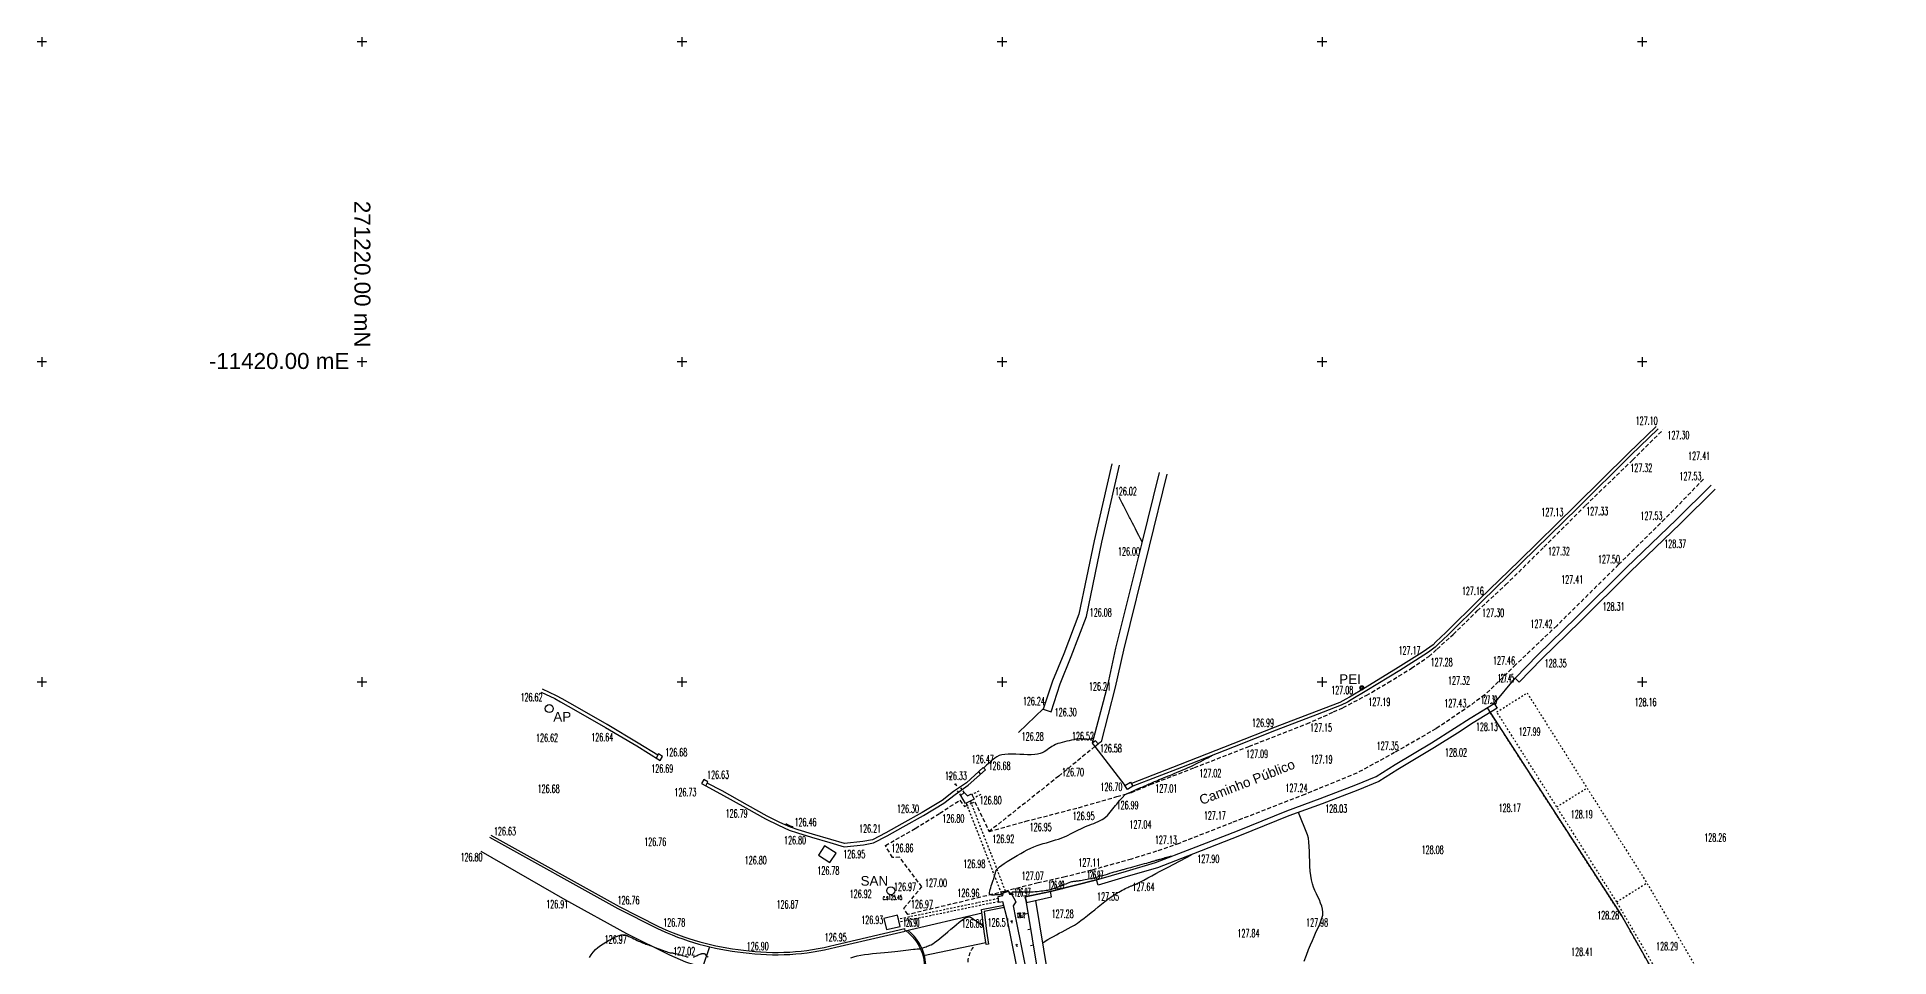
# Model space of a CAD drawing. Header units: metres. Extents: x -11440 to -11260, y 271097 to 271240.
# Drawn here: x -11440.3 to -11324.6, y 271182.8 to 271240.3 of the extents above; entities that cross this region are included whole.
import ezdxf
from ezdxf.enums import TextEntityAlignment as Align

# ---------------------------------------------------------------- set-up
doc = ezdxf.new("R2010")
doc.units = ezdxf.units.M
doc.header["$LTSCALE"] = 0.04
for name, pattern in [('DOT2', [3.175, 0, -3.175]), ('HIDDEN', [9.525, 6.35, -3.175]), ('HIDDEN2', [4.7625, 3.175, -1.5875])]:
    doc.linetypes.add(name, pattern=pattern)
for name, color, linetype in [('A-cotas', 223, 'Continuous'), ('A-Invisivel', 1, 'HIDDEN2'), ('A-Soleira', 27, 'Continuous'), ('CV', 40, 'Continuous'), ('CVD', 9, 'Continuous'), ('I-Cx n Ident.', 4, 'Continuous'), ('I-Cx_AP', 4, 'Continuous'), ('I-Cx_San', 4, 'Continuous'), ('I-poste_ilumi', 4, 'Continuous'), ('leg-txtcinza', 250, 'Continuous'), ('P-Bardos', 64, 'DOT2'), ('P-Caminho', 1, 'HIDDEN'), ('P-Diversos', 67, 'Continuous'), ('P-Estrada', 251, 'Continuous'), ('P-Guia', 72, 'Continuous'), ('P-Lancil', 1, 'Continuous'), ('P-Limite1', 222, 'Continuous'), ('P-Muro', 46, 'Continuous'), ('P-Muro_Suporte', 42, 'Continuous'), ('P-Passeio', 1, 'Continuous'), ('P-Pavimento', 173, 'Continuous'), ('P-Rede', 252, 'Continuous'), ('P-Texto', 148, 'Continuous'), ('pla-rede_geodesica', 4, 'Continuous'), ('T-Agua', 141, 'Continuous')]:
    doc.layers.add(name, color=color, linetype=linetype)
doc.styles.add('ARIAL', font='arial.ttf')
doc.styles.add('COTAS', font='romans.shx', dxfattribs={"width": 0.6, "height": 0.6})

# ---------------------------------------------------------------- blocks, each defined once
blk = doc.blocks.new('R')
at = {"layer": 'P-Rede'}
for points in [[(0.1, -0.11, 0, 0, 0), (-0.1, 0.11, 0.002, 0.002, 0)], [(-0.1, -0.11, 0, 0, 0), (0.1, 0.11, 0.002, 0.002, 0)]]:
    blk.add_lwpolyline(points, format="xyseb", dxfattribs=at)
blk = doc.blocks.new('MS')
at = {"layer": 'P-Muro_Suporte'}
blk.add_lwpolyline([(0, 0), (0, 0.2)], dxfattribs=at)
blk = doc.blocks.new('ap')
at = {"layer": 'I-Cx_AP'}
blk.add_circle((0, 0), 0.25, dxfattribs=at)
at = {"layer": 'leg-txtcinza', "style": 'ARIAL'}
blk.add_text('AP', height=0.6, dxfattribs=at).set_placement((0.25, -0.81))
blk = doc.blocks.new('1s')
at = {"layer": 'T-Agua'}
blk.add_hatch(color=256, dxfattribs=at).paths.add_polyline_path([(-0.06, -0.04), (0, 0), (-0.06, 0.04)])
for points in [[(-0.17, 0), (-0.06, 0)], [(-0.17, 0), (-0.17, 0), (-0.06, 0)], [(-0.06, 0.04), (0, 0), (-0.06, -0.04), (-0.06, 0.04)]]:
    blk.add_lwpolyline(points, dxfattribs=at)

msp = doc.modelspace()

# ---------------------------------------------------------------- linework, layer by layer
at = {"layer": 'A-Invisivel'}
for points in [[(-11375.19, 271162.14), (-11318.4, 271145.05), (-11341.29, 271185.42), (-11349.49, 271198.1)], [(-11382.57, 271192.91), (-11382.85, 271193.28)], [(-11382.36, 271193.1), (-11382.62, 271193.44)], [(-11381.44, 271193.19), (-11381.88, 271192.96)], [(-11381.33, 271192.97), (-11381.77, 271192.74)], [(-11382.24, 271192.43), (-11379.99, 271186.66)], [(-11381.98, 271192.56), (-11379.77, 271186.87)], [(-11380.23, 271186.47), (-11386.47, 271185.18)], [(-11380.21, 271186.28), (-11386.43, 271184.99)]]:
    msp.add_lwpolyline(points, dxfattribs=at)
at = {"layer": 'A-Soleira'}
for points in [[(-11349.24, 271198.66), (-11347.93, 271200.24)], [(-11374.2, 271195.97), (-11372.32, 271193.54)], [(-11374.1, 271187.64), (-11376.98, 271186.91)]]:
    msp.add_lwpolyline(points, dxfattribs=at)
at = {"layer": 'CV', "linetype": 'Continuous'}
for points in [[(-11371.25, 271208.75, 126), (-11371.37, 271208.99, 126), (-11371.46, 271209.15, 126), (-11371.56, 271209.35, 126), (-11371.67, 271209.57, 126), (-11371.77, 271209.77, 126), (-11371.85, 271209.93, 126), (-11371.85, 271209.93, 126), (-11371.91, 271210.05, 126), (-11371.95, 271210.13, 126), (-11371.99, 271210.21, 126), (-11372.03, 271210.29, 126), (-11372.09, 271210.41, 126), (-11372.09, 271210.41, 126), (-11372.18, 271210.57, 126), (-11372.28, 271210.77, 126), (-11372.39, 271210.98, 126), (-11372.49, 271211.18, 126), (-11372.57, 271211.35, 126), (-11372.57, 271211.35, 126), (-11372.63, 271211.47, 126), (-11372.67, 271211.54, 126), (-11372.69, 271211.57, 126)], [(-11374.25, 271196.58, 126.5), (-11374.25, 271196.58, 126.5), (-11374.29, 271196.53, 126.5), (-11374.29, 271196.53, 126.5), (-11374.33, 271196.49, 126.5), (-11374.37, 271196.47, 126.5), (-11374.41, 271196.45, 126.5), (-11374.44, 271196.44, 126.5), (-11374.47, 271196.43, 126.5), (-11374.47, 271196.43, 126.5), (-11374.51, 271196.43, 126.5), (-11374.54, 271196.42, 126.5), (-11374.58, 271196.42, 126.5), (-11374.62, 271196.41, 126.5), (-11374.66, 271196.41, 126.5), (-11374.66, 271196.41, 126.5), (-11374.71, 271196.41, 126.5), (-11374.76, 271196.42, 126.5), (-11374.81, 271196.42, 126.5), (-11374.87, 271196.43, 126.5), (-11374.92, 271196.44, 126.5), (-11374.92, 271196.44, 126.5), (-11374.98, 271196.44, 126.5), (-11375.04, 271196.45, 126.5), (-11375.11, 271196.45, 126.5), (-11375.19, 271196.45, 126.5), (-11375.28, 271196.43, 126.5), (-11375.28, 271196.43, 126.5), (-11375.39, 271196.42, 126.5), (-11375.52, 271196.39, 126.5), (-11375.66, 271196.36, 126.5), (-11375.8, 271196.33, 126.5), (-11375.95, 271196.3, 126.5), (-11375.95, 271196.3, 126.5), (-11376.1, 271196.26, 126.5), (-11376.24, 271196.23, 126.5), (-11376.39, 271196.19, 126.5), (-11376.52, 271196.15, 126.5), (-11376.65, 271196.1, 126.5), (-11376.65, 271196.1, 126.5), (-11376.77, 271196.04, 126.5), (-11376.88, 271195.98, 126.5), (-11376.98, 271195.91, 126.5), (-11377.08, 271195.84, 126.5), (-11377.17, 271195.77, 126.5), (-11377.17, 271195.77, 126.5), (-11377.27, 271195.7, 126.5), (-11377.37, 271195.64, 126.5), (-11377.49, 271195.58, 126.5), (-11377.62, 271195.53, 126.5), (-11377.78, 271195.49, 126.5), (-11377.78, 271195.49, 126.5), (-11377.96, 271195.47, 126.5), (-11378.17, 271195.46, 126.5), (-11378.4, 271195.46, 126.5), (-11378.64, 271195.47, 126.5), (-11378.89, 271195.48, 126.5), (-11378.89, 271195.48, 126.5), (-11379.14, 271195.49, 126.5), (-11379.38, 271195.5, 126.5), (-11379.61, 271195.5, 126.5), (-11379.83, 271195.48, 126.5), (-11380.02, 271195.45, 126.5), (-11380.02, 271195.45, 126.5), (-11380.18, 271195.4, 126.5), (-11380.32, 271195.33, 126.5), (-11380.44, 271195.25, 126.5), (-11380.56, 271195.16, 126.5), (-11380.67, 271195.07, 126.5), (-11380.67, 271195.07, 126.5), (-11380.77, 271194.97, 126.5), (-11380.87, 271194.88, 126.5), (-11380.97, 271194.8, 126.5), (-11381.05, 271194.73, 126.5), (-11381.11, 271194.67, 126.5), (-11381.11, 271194.67, 126.5), (-11381.15, 271194.64, 126.5)], [(-11369.48, 271189.08, 127), (-11369.46, 271189.09, 127), (-11369.44, 271189.1, 127), (-11369.44, 271189.1, 127), (-11369.45, 271189.1, 127), (-11369.49, 271189.1, 127), (-11369.56, 271189.08, 127), (-11369.64, 271189.06, 127), (-11369.73, 271189.03, 127), (-11369.73, 271189.03, 127), (-11369.82, 271189.01, 127), (-11369.91, 271188.98, 127), (-11369.99, 271188.96, 127), (-11370.06, 271188.94, 127), (-11370.12, 271188.92, 127), (-11370.12, 271188.92, 127), (-11370.17, 271188.91, 127), (-11370.21, 271188.89, 127), (-11370.24, 271188.89, 127), (-11370.26, 271188.88, 127), (-11370.28, 271188.87, 127), (-11370.28, 271188.87, 127), (-11370.31, 271188.86, 127), (-11370.33, 271188.86, 127), (-11370.35, 271188.85, 127), (-11370.37, 271188.84, 127), (-11370.4, 271188.84, 127), (-11370.4, 271188.84, 127), (-11370.42, 271188.83, 127), (-11370.44, 271188.82, 127), (-11370.47, 271188.81, 127), (-11370.5, 271188.81, 127), (-11370.52, 271188.8, 127), (-11370.52, 271188.8, 127), (-11370.55, 271188.79, 127), (-11370.59, 271188.78, 127), (-11370.63, 271188.77, 127), (-11370.69, 271188.76, 127), (-11370.76, 271188.73, 127), (-11370.76, 271188.73, 127), (-11370.86, 271188.71, 127), (-11370.98, 271188.67, 127), (-11371.12, 271188.64, 127), (-11371.26, 271188.59, 127), (-11371.41, 271188.55, 127), (-11371.41, 271188.55, 127), (-11371.56, 271188.51, 127), (-11371.7, 271188.47, 127), (-11371.84, 271188.43, 127), (-11371.97, 271188.4, 127), (-11372.08, 271188.36, 127), (-11372.08, 271188.36, 127), (-11372.17, 271188.34, 127), (-11372.25, 271188.32, 127), (-11372.31, 271188.3, 127), (-11372.37, 271188.29, 127), (-11372.43, 271188.27, 127), (-11372.43, 271188.27, 127), (-11372.48, 271188.26, 127), (-11372.54, 271188.24, 127), (-11372.6, 271188.22, 127), (-11372.68, 271188.2, 127), (-11372.77, 271188.18, 127), (-11372.77, 271188.18, 127), (-11372.88, 271188.15, 127), (-11373.01, 271188.11, 127), (-11373.14, 271188.07, 127), (-11373.28, 271188.03, 127), (-11373.43, 271187.98, 127), (-11373.43, 271187.98, 127), (-11373.58, 271187.94, 127), (-11373.72, 271187.9, 127), (-11373.86, 271187.86, 127), (-11374, 271187.82, 127), (-11374.13, 271187.78, 127), (-11374.13, 271187.78, 127), (-11374.25, 271187.75, 127), (-11374.37, 271187.73, 127), (-11374.48, 271187.7, 127), (-11374.59, 271187.68, 127), (-11374.69, 271187.66, 127), (-11374.69, 271187.66, 127), (-11374.8, 271187.64, 127), (-11374.9, 271187.62, 127), (-11375, 271187.6, 127), (-11375.09, 271187.58, 127), (-11375.17, 271187.57, 127), (-11375.17, 271187.57, 127), (-11375.25, 271187.56, 127), (-11375.31, 271187.55, 127), (-11375.36, 271187.55, 127), (-11375.41, 271187.54, 127), (-11375.45, 271187.54, 127), (-11375.45, 271187.54, 127), (-11375.5, 271187.54, 127), (-11375.54, 271187.53, 127), (-11375.6, 271187.52, 127), (-11375.66, 271187.51, 127), (-11375.73, 271187.49, 127), (-11375.73, 271187.49, 127), (-11375.82, 271187.46, 127), (-11375.92, 271187.42, 127), (-11376.02, 271187.38, 127), (-11376.14, 271187.34, 127), (-11376.25, 271187.29, 127), (-11376.25, 271187.29, 127), (-11376.37, 271187.25, 127), (-11376.48, 271187.2, 127), (-11376.58, 271187.16, 127), (-11376.67, 271187.12, 127), (-11376.75, 271187.09, 127), (-11376.75, 271187.09, 127), (-11376.81, 271187.07, 127), (-11376.86, 271187.05, 127), (-11376.9, 271187.04, 127), (-11376.93, 271187.03, 127), (-11376.95, 271187.02, 127), (-11376.95, 271187.02, 127), (-11376.98, 271187.01, 127), (-11377.01, 271187.01, 127), (-11377.05, 271187, 127), (-11377.09, 271186.99, 127), (-11377.16, 271186.98, 127), (-11377.16, 271186.98, 127), (-11377.24, 271186.97, 127), (-11377.34, 271186.95, 127), (-11377.45, 271186.94, 127), (-11377.57, 271186.93, 127), (-11377.69, 271186.92, 127), (-11377.69, 271186.92, 127), (-11377.81, 271186.9, 127), (-11377.93, 271186.89, 127), (-11378.05, 271186.88, 127), (-11378.17, 271186.87, 127), (-11378.29, 271186.86, 127), (-11378.29, 271186.86, 127), (-11378.41, 271186.86, 127), (-11378.52, 271186.86, 127), (-11378.64, 271186.86, 127), (-11378.75, 271186.86, 127), (-11378.86, 271186.87, 127), (-11378.86, 271186.87, 127), (-11378.98, 271186.87, 127), (-11379.08, 271186.87, 127), (-11379.18, 271186.87, 127), (-11379.26, 271186.87, 127), (-11379.33, 271186.86, 127), (-11379.33, 271186.86, 127), (-11379.36, 271186.86, 127), (-11379.38, 271186.84, 127), (-11379.38, 271186.83, 127), (-11379.38, 271186.81, 127), (-11379.36, 271186.79, 127), (-11379.36, 271186.79, 127), (-11379.35, 271186.78, 127), (-11379.34, 271186.76, 127), (-11379.33, 271186.75, 127), (-11379.32, 271186.73, 127), (-11379.32, 271186.72, 127), (-11379.32, 271186.72, 127), (-11379.32, 271186.72, 127), (-11379.32, 271186.71, 127), (-11379.32, 271186.71, 127), (-11379.33, 271186.71, 127), (-11379.34, 271186.71, 127), (-11379.34, 271186.71, 127), (-11379.35, 271186.71, 127), (-11379.36, 271186.71, 127), (-11379.36, 271186.71, 127), (-11379.37, 271186.71, 127), (-11379.38, 271186.71, 127), (-11379.38, 271186.71, 127), (-11379.38, 271186.71, 127), (-11379.38, 271186.71, 127), (-11379.38, 271186.71, 127), (-11379.38, 271186.71, 127), (-11379.38, 271186.71, 127), (-11379.38, 271186.71, 127), (-11379.39, 271186.71, 127), (-11379.39, 271186.71, 127), (-11379.39, 271186.71, 127), (-11379.39, 271186.71, 127), (-11379.39, 271186.71, 127), (-11379.39, 271186.71, 127), (-11379.39, 271186.71, 127), (-11379.39, 271186.71, 127), (-11379.39, 271186.71, 127), (-11379.4, 271186.72, 127), (-11379.4, 271186.72, 127), (-11379.4, 271186.72, 127), (-11379.4, 271186.72, 127), (-11379.4, 271186.72, 127), (-11379.41, 271186.73, 127), (-11379.41, 271186.73, 127), (-11379.42, 271186.74, 127), (-11379.42, 271186.74, 127), (-11379.43, 271186.75, 127), (-11379.45, 271186.77, 127), (-11379.46, 271186.78, 127), (-11379.48, 271186.8, 127), (-11379.5, 271186.81, 127), (-11379.5, 271186.81, 127), (-11379.51, 271186.83, 127), (-11379.53, 271186.85, 127), (-11379.54, 271186.86, 127), (-11379.56, 271186.88, 127), (-11379.57, 271186.89, 127), (-11379.57, 271186.89, 127), (-11379.57, 271186.9, 127), (-11379.58, 271186.91, 127), (-11379.58, 271186.91, 127), (-11379.58, 271186.91, 127), (-11379.59, 271186.92, 127), (-11379.59, 271186.92, 127), (-11379.59, 271186.92, 127), (-11379.59, 271186.92, 127), (-11379.59, 271186.93, 127), (-11379.6, 271186.93, 127), (-11379.61, 271186.93, 127), (-11379.61, 271186.93, 127), (-11379.63, 271186.93, 127), (-11379.65, 271186.93, 127), (-11379.67, 271186.93, 127), (-11379.69, 271186.93, 127), (-11379.71, 271186.93, 127), (-11379.71, 271186.93, 127), (-11379.74, 271186.92, 127), (-11379.76, 271186.92, 127), (-11379.78, 271186.92, 127), (-11379.8, 271186.92, 127), (-11379.82, 271186.91, 127), (-11379.82, 271186.91, 127), (-11379.83, 271186.91, 127), (-11379.85, 271186.9, 127), (-11379.85, 271186.89, 127), (-11379.86, 271186.88, 127), (-11379.87, 271186.88, 127), (-11379.87, 271186.88, 127), (-11379.88, 271186.87, 127), (-11379.89, 271186.86, 127), (-11379.89, 271186.85, 127), (-11379.9, 271186.84, 127), (-11379.91, 271186.83, 127), (-11379.91, 271186.83, 127), (-11379.92, 271186.82, 127), (-11379.94, 271186.81, 127), (-11379.95, 271186.8, 127), (-11379.97, 271186.79, 127), (-11379.98, 271186.79, 127), (-11379.98, 271186.79, 127), (-11380, 271186.78, 127), (-11380.01, 271186.77, 127), (-11380.03, 271186.76, 127), (-11380.04, 271186.75, 127), (-11380.05, 271186.75, 127), (-11380.05, 271186.75, 127), (-11380.06, 271186.74, 127), (-11380.07, 271186.73, 127), (-11380.08, 271186.73, 127), (-11380.08, 271186.73, 127), (-11380.08, 271186.72, 127), (-11380.08, 271186.72, 127), (-11380.09, 271186.72, 127), (-11380.1, 271186.72, 127), (-11380.11, 271186.72, 127), (-11380.13, 271186.71, 127), (-11380.17, 271186.71, 127), (-11380.17, 271186.71, 127), (-11380.22, 271186.71, 127), (-11380.27, 271186.7, 127), (-11380.34, 271186.7, 127), (-11380.42, 271186.7, 127), (-11380.49, 271186.69, 127), (-11380.49, 271186.69, 127), (-11380.57, 271186.69, 127), (-11380.64, 271186.69, 127), (-11380.7, 271186.7, 127), (-11380.75, 271186.73, 127), (-11380.78, 271186.77, 127), (-11380.78, 271186.77, 127), (-11380.78, 271186.84, 127), (-11380.77, 271186.93, 127), (-11380.75, 271187.03, 127), (-11380.71, 271187.15, 127), (-11380.67, 271187.26, 127), (-11380.67, 271187.26, 127), (-11380.64, 271187.38, 127), (-11380.6, 271187.5, 127), (-11380.56, 271187.61, 127), (-11380.52, 271187.71, 127), (-11380.49, 271187.8, 127), (-11380.49, 271187.8, 127), (-11380.47, 271187.88, 127), (-11380.45, 271187.95, 127), (-11380.43, 271188.02, 127), (-11380.41, 271188.07, 127), (-11380.4, 271188.13, 127), (-11380.4, 271188.13, 127), (-11380.38, 271188.18, 127), (-11380.35, 271188.24, 127), (-11380.31, 271188.3, 127), (-11380.25, 271188.38, 127), (-11380.15, 271188.46, 127), (-11380.15, 271188.46, 127), (-11380.02, 271188.56, 127), (-11379.86, 271188.67, 127), (-11379.67, 271188.79, 127), (-11379.47, 271188.91, 127), (-11379.26, 271189.04, 127), (-11379.26, 271189.04, 127), (-11379.05, 271189.17, 127), (-11378.83, 271189.29, 127), (-11378.62, 271189.41, 127), (-11378.42, 271189.52, 127), (-11378.21, 271189.62, 127), (-11378.21, 271189.62, 127), (-11378.01, 271189.71, 127), (-11377.81, 271189.78, 127), (-11377.61, 271189.85, 127), (-11377.42, 271189.91, 127), (-11377.22, 271189.96, 127), (-11377.22, 271189.96, 127), (-11377.03, 271190.02, 127), (-11376.84, 271190.07, 127), (-11376.65, 271190.13, 127), (-11376.47, 271190.19, 127), (-11376.3, 271190.25, 127), (-11376.3, 271190.25, 127), (-11376.15, 271190.31, 127), (-11376, 271190.37, 127), (-11375.87, 271190.44, 127), (-11375.73, 271190.51, 127), (-11375.6, 271190.57, 127), (-11375.6, 271190.57, 127), (-11375.48, 271190.64, 127), (-11375.35, 271190.71, 127), (-11375.22, 271190.77, 127), (-11375.08, 271190.83, 127), (-11374.95, 271190.9, 127), (-11374.95, 271190.9, 127), (-11374.82, 271190.95, 127), (-11374.68, 271191.01, 127), (-11374.55, 271191.06, 127), (-11374.41, 271191.12, 127), (-11374.27, 271191.17, 127), (-11374.27, 271191.17, 127), (-11374.14, 271191.22, 127), (-11374, 271191.28, 127), (-11373.87, 271191.34, 127), (-11373.75, 271191.41, 127), (-11373.63, 271191.48, 127), (-11373.63, 271191.48, 127), (-11373.52, 271191.57, 127), (-11373.42, 271191.66, 127), (-11373.33, 271191.76, 127), (-11373.24, 271191.86, 127), (-11373.16, 271191.97, 127), (-11373.16, 271191.97, 127), (-11373.07, 271192.07, 127), (-11372.99, 271192.18, 127), (-11372.91, 271192.28, 127), (-11372.83, 271192.37, 127), (-11372.76, 271192.45, 127), (-11372.76, 271192.45, 127), (-11372.7, 271192.53, 127), (-11372.65, 271192.59, 127), (-11372.6, 271192.65, 127), (-11372.55, 271192.7, 127), (-11372.51, 271192.75, 127), (-11372.51, 271192.75, 127), (-11372.46, 271192.8, 127), (-11372.42, 271192.85, 127), (-11372.38, 271192.89, 127), (-11372.34, 271192.93, 127), (-11372.3, 271192.97, 127), (-11372.3, 271192.97, 127), (-11372.26, 271192.99, 127), (-11372.22, 271193.01, 127), (-11372.18, 271193.03, 127), (-11372.15, 271193.04, 127), (-11372.11, 271193.06, 127), (-11372.11, 271193.06, 127), (-11372.08, 271193.07, 127), (-11372.04, 271193.08, 127), (-11372.01, 271193.09, 127), (-11371.99, 271193.1, 127), (-11371.96, 271193.11, 127), (-11371.96, 271193.11, 127), (-11371.95, 271193.12, 127), (-11371.94, 271193.12, 127), (-11371.93, 271193.13, 127), (-11371.93, 271193.13, 127), (-11371.92, 271193.13, 127), (-11371.92, 271193.13, 127), (-11371.92, 271193.14, 127), (-11371.91, 271193.14, 127), (-11371.9, 271193.15, 127), (-11371.88, 271193.16, 127), (-11371.83, 271193.18, 127), (-11371.83, 271193.18, 127), (-11371.78, 271193.21, 127), (-11371.71, 271193.24, 127), (-11371.62, 271193.28, 127), (-11371.53, 271193.32, 127), (-11371.44, 271193.36, 127), (-11371.44, 271193.36, 127), (-11371.35, 271193.4, 127), (-11371.25, 271193.44, 127), (-11371.16, 271193.48, 127), (-11371.07, 271193.52, 127), (-11370.98, 271193.56, 127), (-11370.98, 271193.56, 127), (-11370.89, 271193.6, 127), (-11370.81, 271193.63, 127), (-11370.72, 271193.67, 127), (-11370.64, 271193.7, 127), (-11370.55, 271193.74, 127), (-11370.55, 271193.74, 127), (-11370.47, 271193.78, 127), (-11370.38, 271193.81, 127), (-11370.29, 271193.85, 127), (-11370.18, 271193.9, 127), (-11370.06, 271193.95, 127), (-11370.06, 271193.95, 127), (-11369.92, 271194.01, 127), (-11369.76, 271194.07, 127), (-11369.59, 271194.14, 127), (-11369.42, 271194.21, 127), (-11369.24, 271194.28, 127), (-11369.24, 271194.28, 127), (-11369.06, 271194.36, 127), (-11368.88, 271194.43, 127), (-11368.71, 271194.51, 127), (-11368.53, 271194.58, 127), (-11368.37, 271194.66, 127), (-11368.37, 271194.66, 127), (-11368.2, 271194.73, 127), (-11368.04, 271194.81, 127), (-11367.89, 271194.89, 127), (-11367.73, 271194.97, 127), (-11367.58, 271195.04, 127), (-11367.58, 271195.04, 127), (-11367.43, 271195.12, 127), (-11367.28, 271195.2, 127), (-11367.15, 271195.27, 127), (-11367.03, 271195.33, 127), (-11366.94, 271195.37, 127), (-11366.94, 271195.37, 127), (-11366.88, 271195.4, 127), (-11366.84, 271195.42, 127), (-11366.82, 271195.43, 127)], [(-11361.12, 271182.56, 128), (-11360.98, 271182.93, 128), (-11360.84, 271183.28, 128), (-11360.72, 271183.59, 128), (-11360.72, 271183.59, 128), (-11360.61, 271183.86, 128), (-11360.5, 271184.09, 128), (-11360.41, 271184.31, 128), (-11360.32, 271184.5, 128), (-11360.23, 271184.69, 128), (-11360.23, 271184.69, 128), (-11360.15, 271184.87, 128), (-11360.07, 271185.06, 128), (-11360.01, 271185.24, 128), (-11359.96, 271185.43, 128), (-11359.95, 271185.62, 128), (-11359.95, 271185.62, 128), (-11359.97, 271185.81, 128), (-11360.02, 271186, 128), (-11360.09, 271186.19, 128), (-11360.17, 271186.39, 128), (-11360.27, 271186.58, 128), (-11360.27, 271186.58, 128), (-11360.36, 271186.77, 128), (-11360.45, 271186.97, 128), (-11360.53, 271187.18, 128), (-11360.6, 271187.4, 128), (-11360.66, 271187.65, 128), (-11360.66, 271187.65, 128), (-11360.71, 271187.91, 128), (-11360.74, 271188.19, 128), (-11360.76, 271188.49, 128), (-11360.77, 271188.8, 128), (-11360.78, 271189.11, 128), (-11360.78, 271189.11, 128), (-11360.79, 271189.42, 128), (-11360.81, 271189.72, 128), (-11360.83, 271190, 128), (-11360.86, 271190.25, 128), (-11360.91, 271190.45, 128), (-11360.91, 271190.45, 128), (-11361.47, 271191.85, 128)], [(-11393.06, 271190.94, 126.5), (-11393.07, 271190.94, 126.5), (-11393.07, 271190.94, 126.5), (-11393.08, 271190.95, 126.5), (-11393.08, 271190.95, 126.5), (-11393.09, 271190.95, 126.5), (-11393.09, 271190.95, 126.5), (-11393.09, 271190.95, 126.5), (-11393.09, 271190.95, 126.5), (-11393.09, 271190.95, 126.5), (-11393.1, 271190.95, 126.5), (-11393.1, 271190.95, 126.5), (-11393.1, 271190.95, 126.5), (-11393.1, 271190.95, 126.5), (-11393.11, 271190.95, 126.5), (-11393.11, 271190.95, 126.5), (-11393.12, 271190.96, 126.5), (-11393.12, 271190.96, 126.5), (-11393.13, 271190.96, 126.5), (-11393.13, 271190.96, 126.5), (-11393.14, 271190.96, 126.5), (-11393.14, 271190.96, 126.5), (-11393.15, 271190.96, 126.5), (-11393.15, 271190.97, 126.5), (-11393.16, 271190.97, 126.5), (-11393.16, 271190.97, 126.5), (-11393.16, 271190.97, 126.5), (-11393.17, 271190.97, 126.5), (-11393.18, 271190.97, 126.5), (-11393.18, 271190.97, 126.5), (-11393.19, 271190.98, 126.5), (-11393.19, 271190.98, 126.5), (-11393.19, 271190.98, 126.5), (-11393.2, 271190.98, 126.5), (-11393.21, 271190.98, 126.5), (-11393.22, 271190.99, 126.5), (-11393.22, 271190.99, 126.5), (-11393.22, 271190.99, 126.5), (-11393.23, 271190.99, 126.5), (-11393.24, 271191, 126.5), (-11393.25, 271191, 126.5), (-11393.25, 271191.01, 126.5), (-11393.26, 271191.01, 126.5), (-11393.26, 271191.01, 126.5), (-11393.27, 271191.01, 126.5), (-11393.28, 271191.02, 126.5), (-11393.29, 271191.02, 126.5), (-11393.3, 271191.03, 126.5), (-11393.32, 271191.03, 126.5), (-11393.32, 271191.03, 126.5), (-11393.33, 271191.04, 126.5), (-11393.34, 271191.04, 126.5), (-11393.35, 271191.05, 126.5), (-11393.36, 271191.05, 126.5), (-11393.37, 271191.06, 126.5), (-11393.37, 271191.06, 126.5), (-11393.38, 271191.07, 126.5), (-11393.39, 271191.07, 126.5), (-11393.41, 271191.08, 126.5), (-11393.42, 271191.09, 126.5), (-11393.43, 271191.09, 126.5), (-11393.43, 271191.09, 126.5), (-11393.44, 271191.1, 126.5), (-11393.45, 271191.11, 126.5), (-11393.46, 271191.11, 126.5), (-11393.47, 271191.12, 126.5), (-11393.48, 271191.12, 126.5), (-11393.48, 271191.12, 126.5), (-11393.49, 271191.13, 126.5), (-11393.49, 271191.13, 126.5), (-11393.49, 271191.13, 126.5)], [(-11385.01, 271183.37, 127), (-11384.98, 271183.38, 127), (-11384.98, 271183.38, 127), (-11384.94, 271183.4, 127), (-11384.88, 271183.42, 127), (-11384.82, 271183.44, 127), (-11384.75, 271183.46, 127), (-11384.67, 271183.49, 127), (-11384.67, 271183.49, 127), (-11384.6, 271183.52, 127), (-11384.52, 271183.55, 127), (-11384.43, 271183.59, 127), (-11384.33, 271183.65, 127), (-11384.21, 271183.73, 127), (-11384.21, 271183.73, 127), (-11384.07, 271183.83, 127), (-11383.91, 271183.95, 127), (-11383.74, 271184.09, 127), (-11383.56, 271184.25, 127), (-11383.38, 271184.4, 127), (-11383.38, 271184.4, 127), (-11383.19, 271184.56, 127), (-11383.01, 271184.71, 127), (-11382.84, 271184.85, 127), (-11382.69, 271184.97, 127), (-11382.57, 271185.08, 127), (-11382.57, 271185.08, 127), (-11382.47, 271185.15, 127), (-11382.39, 271185.2, 127), (-11382.33, 271185.24, 127), (-11382.28, 271185.26, 127), (-11382.24, 271185.28, 127), (-11382.24, 271185.28, 127), (-11382.2, 271185.3, 127), (-11382.16, 271185.31, 127), (-11382.11, 271185.32, 127), (-11382.06, 271185.32, 127), (-11382, 271185.31, 127), (-11382, 271185.31, 127), (-11381.93, 271185.28, 127), (-11381.86, 271185.24, 127), (-11381.78, 271185.19, 127), (-11381.7, 271185.13, 127), (-11381.61, 271185.08, 127), (-11381.61, 271185.08, 127), (-11381.53, 271185.02, 127), (-11381.45, 271184.96, 127), (-11381.37, 271184.9, 127), (-11381.3, 271184.85, 127), (-11381.24, 271184.8, 127), (-11381.24, 271184.8, 127), (-11381.2, 271184.76, 127), (-11381.16, 271184.72, 127), (-11381.16, 271184.72, 127)], [(-11405.78, 271182.78, 127), (-11405.67, 271182.95, 127), (-11405.54, 271183.12, 127), (-11405.4, 271183.28, 127), (-11405.4, 271183.28, 127), (-11405.25, 271183.42, 127), (-11405.09, 271183.54, 127), (-11404.93, 271183.65, 127), (-11404.76, 271183.75, 127), (-11404.59, 271183.85, 127), (-11404.59, 271183.85, 127), (-11404.42, 271183.94, 127), (-11404.25, 271184.03, 127), (-11404.09, 271184.11, 127), (-11403.93, 271184.17, 127), (-11403.79, 271184.2, 127), (-11403.79, 271184.2, 127), (-11403.66, 271184.21, 127), (-11403.54, 271184.2, 127), (-11403.42, 271184.16, 127), (-11403.32, 271184.11, 127), (-11403.21, 271184.06, 127), (-11403.21, 271184.06, 127), (-11403.11, 271184.01, 127), (-11403.01, 271183.96, 127), (-11402.91, 271183.91, 127), (-11402.81, 271183.86, 127), (-11402.72, 271183.81, 127), (-11402.72, 271183.81, 127), (-11402.63, 271183.78, 127), (-11402.55, 271183.74, 127), (-11402.47, 271183.71, 127), (-11402.4, 271183.68, 127), (-11402.32, 271183.66, 127), (-11402.32, 271183.66, 127), (-11402.25, 271183.63, 127), (-11402.17, 271183.6, 127), (-11402.09, 271183.57, 127), (-11402.01, 271183.54, 127), (-11401.92, 271183.51, 127), (-11401.92, 271183.51, 127), (-11401.82, 271183.47, 127), (-11401.72, 271183.43, 127), (-11401.61, 271183.39, 127), (-11401.5, 271183.35, 127), (-11401.38, 271183.31, 127), (-11401.38, 271183.31, 127), (-11401.27, 271183.27, 127), (-11401.16, 271183.23, 127), (-11401.06, 271183.19, 127), (-11400.96, 271183.16, 127), (-11400.88, 271183.13, 127), (-11400.88, 271183.13, 127), (-11400.8, 271183.11, 127), (-11400.74, 271183.09, 127), (-11400.69, 271183.08, 127), (-11400.64, 271183.07, 127), (-11400.6, 271183.07, 127), (-11400.6, 271183.07, 127), (-11400.55, 271183.06, 127), (-11400.51, 271183.05, 127), (-11400.46, 271183.04, 127), (-11400.4, 271183.03, 127), (-11400.33, 271183.01, 127), (-11400.33, 271183.01, 127), (-11400.26, 271182.99, 127), (-11400.17, 271182.97, 127), (-11400.08, 271182.95, 127), (-11399.99, 271182.92, 127), (-11399.89, 271182.89, 127), (-11399.89, 271182.89, 127), (-11399.8, 271182.87, 127), (-11399.7, 271182.84, 127), (-11399.61, 271182.82, 127)], [(-11389.44, 271182.76, 127), (-11389.26, 271182.83, 127), (-11389.26, 271182.83, 127), (-11389.05, 271182.89, 127), (-11388.83, 271182.93, 127), (-11388.59, 271182.97, 127), (-11388.34, 271183, 127), (-11388.09, 271183.03, 127), (-11388.09, 271183.03, 127), (-11387.84, 271183.05, 127), (-11387.59, 271183.08, 127), (-11387.34, 271183.1, 127), (-11387.11, 271183.13, 127), (-11386.9, 271183.15, 127), (-11386.9, 271183.15, 127), (-11386.7, 271183.17, 127), (-11386.51, 271183.19, 127), (-11386.34, 271183.21, 127), (-11386.17, 271183.23, 127), (-11386.01, 271183.25, 127), (-11386.01, 271183.25, 127), (-11385.84, 271183.27, 127), (-11385.69, 271183.28, 127), (-11385.54, 271183.3, 127), (-11385.42, 271183.31, 127), (-11385.31, 271183.32, 127), (-11385.31, 271183.32, 127), (-11385.24, 271183.32, 127), (-11385.19, 271183.33, 127), (-11385.15, 271183.32, 127), (-11385.13, 271183.32, 127), (-11385.11, 271183.32, 127), (-11385.11, 271183.32, 127), (-11385.1, 271183.31, 127), (-11385.09, 271183.31, 127)], [(-11399.29, 271182.82, 127), (-11399.23, 271182.84, 127), (-11399.16, 271182.87, 127), (-11399.1, 271182.9, 127), (-11399.1, 271182.9, 127), (-11399.04, 271182.92, 127), (-11398.98, 271182.95, 127), (-11398.92, 271182.98, 127), (-11398.87, 271183, 127), (-11398.82, 271183.01, 127), (-11398.82, 271183.01, 127), (-11398.79, 271183.02, 127), (-11398.75, 271183.03, 127), (-11398.73, 271183.03, 127), (-11398.7, 271183.03, 127), (-11398.68, 271183.03, 127), (-11398.68, 271183.03, 127), (-11398.66, 271183.03, 127), (-11398.64, 271183.03, 127), (-11398.61, 271183.03, 127), (-11398.59, 271183.02, 127), (-11398.58, 271183.02, 127), (-11398.58, 271183.02, 127), (-11398.56, 271183.01, 127), (-11398.55, 271182.99, 127), (-11398.54, 271182.98, 127), (-11398.53, 271182.97, 127), (-11398.52, 271182.96, 127), (-11398.52, 271182.96, 127), (-11398.51, 271182.94, 127), (-11398.5, 271182.93, 127), (-11398.49, 271182.91, 127), (-11398.47, 271182.9, 127), (-11398.45, 271182.88, 127), (-11398.45, 271182.88, 127), (-11398.42, 271182.86, 127), (-11398.39, 271182.84, 127), (-11398.36, 271182.81, 127)]]:
    msp.add_polyline3d(points, dxfattribs=at)
at = {"layer": 'CVD', "linetype": 'Continuous'}
msp.add_polyline3d([(-11377.45, 271183.7, 127.5), (-11377.3, 271183.8, 127.5), (-11377.13, 271183.91, 127.5), (-11377.13, 271183.91, 127.5), (-11376.96, 271184.01, 127.5), (-11376.78, 271184.11, 127.5), (-11376.6, 271184.21, 127.5), (-11376.42, 271184.3, 127.5), (-11376.24, 271184.4, 127.5), (-11376.24, 271184.4, 127.5), (-11376.05, 271184.49, 127.5), (-11375.86, 271184.59, 127.5), (-11375.68, 271184.7, 127.5), (-11375.48, 271184.81, 127.5), (-11375.28, 271184.94, 127.5), (-11375.28, 271184.94, 127.5), (-11375.08, 271185.09, 127.5), (-11374.87, 271185.25, 127.5), (-11374.65, 271185.41, 127.5), (-11374.43, 271185.59, 127.5), (-11374.21, 271185.77, 127.5), (-11374.21, 271185.77, 127.5), (-11373.99, 271185.95, 127.5), (-11373.78, 271186.12, 127.5), (-11373.57, 271186.28, 127.5), (-11373.38, 271186.43, 127.5), (-11373.21, 271186.56, 127.5), (-11373.21, 271186.56, 127.5), (-11373.06, 271186.66, 127.5), (-11372.92, 271186.75, 127.5), (-11372.81, 271186.82, 127.5), (-11372.7, 271186.88, 127.5), (-11372.59, 271186.94, 127.5), (-11372.59, 271186.94, 127.5), (-11372.49, 271186.99, 127.5), (-11372.39, 271187.04, 127.5), (-11372.3, 271187.09, 127.5), (-11372.21, 271187.14, 127.5), (-11372.14, 271187.17, 127.5), (-11372.14, 271187.17, 127.5), (-11372.07, 271187.2, 127.5), (-11372.02, 271187.22, 127.5), (-11371.97, 271187.24, 127.5), (-11371.93, 271187.26, 127.5), (-11371.89, 271187.27, 127.5), (-11371.89, 271187.27, 127.5), (-11371.85, 271187.28, 127.5), (-11371.8, 271187.3, 127.5), (-11371.73, 271187.33, 127.5), (-11371.64, 271187.37, 127.5), (-11371.51, 271187.43, 127.5), (-11371.51, 271187.43, 127.5), (-11371.34, 271187.52, 127.5), (-11371.13, 271187.63, 127.5), (-11370.89, 271187.76, 127.5), (-11370.64, 271187.89, 127.5), (-11370.38, 271188.03, 127.5), (-11370.38, 271188.03, 127.5), (-11370.12, 271188.18, 127.5), (-11369.86, 271188.31, 127.5), (-11369.62, 271188.44, 127.5), (-11368.16, 271189.21, 127.5)], dxfattribs=at)
at = {"layer": 'I-Cx n Ident.'}
for points in [[(-11390.75, 271188.72), (-11390.37, 271189.3), (-11391.09, 271189.77), (-11391.47, 271189.19), (-11390.75, 271188.72)], [(-11387.38, 271185.23), (-11387.21, 271184.53), (-11386.37, 271184.73), (-11386.53, 271185.43), (-11387.38, 271185.23)]]:
    msp.add_lwpolyline(points, dxfattribs=at)
at = {"layer": 'I-Cx_San'}
msp.add_circle((-11386.95, 271186.96), 0.25, dxfattribs=at)
at = {"layer": 'I-poste_ilumi', "const_width": 0.188}
msp.add_lwpolyline([(-11357.59, 271199.64, 1), (-11357.45, 271199.64, 1)], format="xyb", close=True, dxfattribs=at)
at = {"layer": 'P-Bardos'}
for points in [[(-11347.19, 271199.32), (-11339.69, 271187.42), (-11335.93, 271180.96), (-11330.86, 271172.23), (-11328.02, 271167.12), (-11324.76, 271161.26), (-11319.54, 271151.98), (-11314.99, 271144.05), (-11318.07, 271144.96), (-11321.47, 271150.88), (-11326.7, 271160.17), (-11329.96, 271166.04), (-11332.8, 271171.13), (-11337.85, 271179.84), (-11341.59, 271186.26), (-11349.08, 271198.13), (-11347.19, 271199.32)], [(-11345.34, 271192.2), (-11343.45, 271193.38)], [(-11341.59, 271186.26), (-11339.71, 271187.45)]]:
    msp.add_lwpolyline(points, dxfattribs=at)
at = {"layer": 'P-Caminho'}
for points in [[(-11336.17, 271212.67), (-11338.58, 271210.19), (-11341.47, 271207.34), (-11345.34, 271203.52), (-11347.89, 271201.09), (-11349.83, 271199.2), (-11351.07, 271198.3), (-11352.9, 271197.07), (-11355.47, 271195.59), (-11357.83, 271194.31), (-11361.07, 271192.98), (-11365.64, 271191.21), (-11368.94, 271189.92), (-11370.34, 271189.43), (-11371.92, 271188.94), (-11374.41, 271188.24), (-11376.05, 271187.82), (-11377.75, 271187.45), (-11379.84, 271186.92), (-11382.82, 271186.2), (-11385.89, 271185.47), (-11386.14, 271185.87), (-11385.01, 271187.2), (-11386.39, 271189.05), (-11386.85, 271189.03), (-11387.29, 271189.79), (-11385.42, 271190.85), (-11383.89, 271191.8), (-11382.64, 271192.62), (-11382.34, 271192.22), (-11381.7, 271192.52), (-11380.81, 271190.66), (-11378.52, 271191.3), (-11375.22, 271192.15), (-11372.82, 271192.84), (-11371.92, 271193.1), (-11370.74, 271193.59), (-11367.98, 271194.65), (-11364.57, 271195.98), (-11360.95, 271197.39), (-11359.28, 271198.13), (-11358.69, 271198.4), (-11357.24, 271199.16), (-11355.87, 271199.97), (-11354.41, 271200.86), (-11353.33, 271201.6), (-11352.82, 271202.06), (-11351.81, 271202.97), (-11350.3, 271204.44), (-11348.53, 271206.07), (-11346.14, 271208.43), (-11343.52, 271211.05), (-11340.6, 271213.87), (-11338.7, 271215.76)], [(-11374.2, 271195.97), (-11376.45, 271194.12), (-11380.81, 271190.66)]]:
    msp.add_lwpolyline(points, dxfattribs=at)
msp.add_lwpolyline([(-11299.71, 271141.95), (-11300.85, 271140.44, -0.24422), (-11302.92, 271139.65), (-11304.95, 271139.97), (-11309.28, 271141.03), (-11315.38, 271142.78), (-11321.11, 271144.51), (-11326.83, 271146.55), (-11334.78, 271149.17), (-11345.23, 271152.28), (-11354.67, 271154.99), (-11364.03, 271157.8), (-11373.5, 271160.32, -0.140389), (-11378.51, 271162.95, -0.153618), (-11380.39, 271167.85), (-11380.93, 271174.22), (-11382.09, 271182.01, -0.234091), (-11381.8, 271183.43)], format="xyb", dxfattribs=at)
at = {"layer": 'P-Diversos'}
for points in [[(-11382.57, 271192.91), (-11382.36, 271193.1), (-11382.16, 271192.89), (-11381.91, 271193.01), (-11381.74, 271192.68), (-11382.28, 271192.41), (-11382.57, 271192.91)], [(-11376.58, 271163.25), (-11376.87, 271166.97), (-11377.95, 271176.63), (-11379.68, 271185.22), (-11379.94, 271186.27), (-11380.2, 271186.23), (-11380.24, 271186.6), (-11379.95, 271186.67), (-11379.91, 271186.82), (-11379.59, 271186.94), (-11379.53, 271186.75), (-11379.39, 271186.72), (-11379.13, 271186.27), (-11379.3, 271186.02), (-11379.15, 271185.27), (-11377.43, 271176.71), (-11376.34, 271167)]]:
    msp.add_lwpolyline(points, dxfattribs=at)
at = {"layer": 'P-Estrada'}
msp.add_lwpolyline([(-11411.95, 271190.43), (-11403.93, 271185.97), (-11401.51, 271184.75, 0.085286), (-11396.15, 271183.25, 0.099216), (-11390.42, 271183.58), (-11386.08, 271184.59)], format="xyb", dxfattribs=at)
at = {"layer": 'P-Guia'}
msp.add_lwpolyline([(-11386, 271184.45, -0.175163), (-11384.91, 271182.78), (-11384.49, 271179.55), (-11383.72, 271174.8), (-11382.99, 271169.5), (-11382.07, 271163.2, 0.121302), (-11381.28, 271161.12), (-11380.58, 271160.05), (-11380.5, 271160.1), (-11381.2, 271161.17), (-11381.2, 271161.17, -0.121437), (-11381.97, 271163.21), (-11382.89, 271169.52), (-11383.62, 271174.82), (-11384.39, 271179.57), (-11384.82, 271182.8), (-11384.82, 271182.8, 0.167029), (-11385.86, 271184.47, -0.167029)], format="xyb", dxfattribs=at)
at = {"layer": 'P-Lancil'}
msp.add_lwpolyline([(-11412.02, 271190.3), (-11404, 271185.84), (-11401.58, 271184.62, 0.085272), (-11396.17, 271183.1, 0.099134), (-11390.38, 271183.44), (-11386.05, 271184.44), (-11386.08, 271184.59)], format="xyb", dxfattribs=at)
msp.add_lwpolyline([(-11379.86, 271185.92), (-11381.11, 271185.66), (-11380.98, 271184.43), (-11380.84, 271183.63), (-11380.99, 271183.6), (-11381.12, 271184.41), (-11381.28, 271185.78), (-11379.89, 271186.06)], dxfattribs=at)
at = {"layer": 'P-Limite1'}
msp.add_lwpolyline([(-11376.96, 271177.02), (-11378.47, 271186.23), (-11378.55, 271186.58), (-11376.98, 271186.91), (-11374.1, 271187.64), (-11372.22, 271188.19), (-11370.4, 271188.73), (-11368.15, 271189.59), (-11365.29, 271190.71), (-11362.2, 271191.96), (-11360.12, 271192.72), (-11357.9, 271193.58), (-11356.62, 271194.09), (-11355.44, 271194.84), (-11353.16, 271196.21), (-11351.73, 271197.11), (-11350.74, 271197.75), (-11349.68, 271198.39), (-11349.68, 271198.39), (-11341.29, 271185.42), (-11318.4, 271145.05)], dxfattribs=at)
at = {"layer": 'P-Muro'}
for points in [[(-11338.99, 271215.82), (-11340.71, 271214.17), (-11344.01, 271210.89), (-11347.54, 271207.44), (-11350.02, 271205.03), (-11352.13, 271202.94), (-11352.75, 271202.37), (-11352.93, 271202.17), (-11353.35, 271201.86), (-11353.64, 271201.67), (-11355.14, 271200.73), (-11357.2, 271199.47), (-11358.18, 271198.89), (-11358.42, 271198.75), (-11358.81, 271198.55), (-11360.31, 271197.97), (-11362.86, 271196.99), (-11365.5, 271195.95), (-11368.79, 271194.66), (-11371.82, 271193.49), (-11372.16, 271193.28), (-11372.32, 271193.54), (-11371.98, 271193.75), (-11371.82, 271193.49)], [(-11339.13, 271215.96), (-11340.85, 271214.31), (-11344.16, 271211.04), (-11347.68, 271207.58), (-11350.16, 271205.17), (-11352.26, 271203.09), (-11352.89, 271202.51), (-11353.06, 271202.32), (-11353.47, 271202.03), (-11353.75, 271201.84), (-11355.25, 271200.91), (-11357.31, 271199.64), (-11358.28, 271199.06), (-11358.52, 271198.93), (-11358.9, 271198.73), (-11360.38, 271198.16), (-11362.93, 271197.17), (-11365.58, 271196.13), (-11368.86, 271194.85), (-11371.92, 271193.66), (-11371.93, 271193.66)], [(-11373.14, 271213.63), (-11374.25, 271208.83), (-11375.2, 271204.24), (-11376.14, 271201.77), (-11376.84, 271200.05), (-11377.42, 271198.3), (-11376.94, 271198.14), (-11376.37, 271199.88), (-11375.67, 271201.59), (-11374.72, 271204.1), (-11373.76, 271208.73), (-11372.65, 271213.54)], [(-11370.18, 271213.1), (-11371.29, 271208.61), (-11372.9, 271202.11), (-11373.42, 271199.79), (-11374.36, 271196.17)], [(-11369.7, 271212.98), (-11370.8, 271208.49), (-11372.41, 271202), (-11372.94, 271199.67), (-11373.81, 271196.27), (-11374, 271196.13)], [(-11335.68, 271212.31), (-11337.85, 271210.15), (-11341, 271207.14), (-11344.13, 271204.04), (-11346.52, 271201.69), (-11347.93, 271200.24), (-11347.68, 271200), (-11346.27, 271201.45), (-11343.88, 271203.79), (-11340.75, 271206.89), (-11337.61, 271209.9), (-11335.44, 271212.06)], [(-11401.51, 271195.42), (-11402.73, 271196.19), (-11404.67, 271197.34), (-11406.53, 271198.41), (-11407.48, 271198.94), (-11407.85, 271199.14), (-11408.72, 271199.55)], [(-11408.8, 271199.37), (-11407.94, 271198.97), (-11407.58, 271198.77), (-11406.63, 271198.23), (-11404.77, 271197.16), (-11402.83, 271196.02), (-11401.36, 271195.09), (-11401.21, 271195.35), (-11401.46, 271195.51), (-11401.62, 271195.25)], [(-11349.06, 271198.36), (-11350.55, 271197.45), (-11351.54, 271196.81), (-11352.98, 271195.91), (-11355.26, 271194.54), (-11356.46, 271193.78), (-11357.77, 271193.25), (-11360, 271192.39), (-11362.07, 271191.63), (-11365.16, 271190.38), (-11368.03, 271189.26), (-11370.29, 271188.39), (-11372.12, 271187.86), (-11374, 271187.31), (-11374.1, 271187.64), (-11372.22, 271188.19), (-11370.4, 271188.73), (-11368.15, 271189.59), (-11365.29, 271190.71), (-11362.2, 271191.96), (-11360.12, 271192.72), (-11357.9, 271193.58), (-11356.62, 271194.09), (-11355.44, 271194.84), (-11353.16, 271196.21), (-11351.73, 271197.11), (-11350.74, 271197.75), (-11349.24, 271198.66), (-11349.06, 271198.36)], [(-11374, 271196.13), (-11374.16, 271196.33), (-11374.36, 271196.17), (-11374.2, 271195.97), (-11374, 271196.13)], [(-11398.51, 271193.51), (-11398.38, 271193.77), (-11398.64, 271193.91), (-11398.78, 271193.65), (-11397.59, 271193.02), (-11396, 271192.13), (-11394.77, 271191.45), (-11393.97, 271191.05), (-11393.3, 271190.75), (-11392.79, 271190.57), (-11391.91, 271190.31), (-11390.75, 271189.97), (-11389.86, 271189.71), (-11388.66, 271189.83), (-11388.03, 271189.96), (-11387.17, 271190.4), (-11386.17, 271190.96), (-11384.9, 271191.67), (-11383.64, 271192.44), (-11382.92, 271192.98), (-11382.11, 271193.56), (-11381.04, 271194.51), (-11381.17, 271194.66), (-11382.23, 271193.71), (-11383.04, 271193.15), (-11383.75, 271192.6), (-11385, 271191.85), (-11386.27, 271191.13), (-11387.26, 271190.57), (-11388.1, 271190.15), (-11388.69, 271190.03), (-11389.85, 271189.92), (-11390.69, 271190.16), (-11391.85, 271190.5), (-11392.73, 271190.76), (-11393.22, 271190.93), (-11393.89, 271191.23), (-11394.68, 271191.62), (-11395.9, 271192.31), (-11397.49, 271193.2), (-11398.42, 271193.68)], [(-11381.47, 271194.39), (-11381.34, 271194.24)], [(-11376.98, 271186.91), (-11378.55, 271186.58), (-11378.47, 271186.23), (-11376.91, 271186.57), (-11376.98, 271186.91)], [(-11376.96, 271177.02), (-11376.37, 271177.11), (-11377.88, 271186.36)]]:
    msp.add_lwpolyline(points, dxfattribs=at)
at = {"layer": 'P-Muro_Suporte'}
msp.add_lwpolyline([(-11376.58, 271163.25), (-11376.64, 271162.46), (-11375.19, 271162.14), (-11375.94, 271163.88, -0.065103), (-11376.34, 271167), (-11376.34, 271167), (-11376.96, 271177.02), (-11378.47, 271186.23)], format="xyb", dxfattribs=at)
at = {"layer": 'P-Passeio'}
msp.add_lwpolyline([(-11398.28, 271183.46), (-11398.72, 271182.17), (-11399.76, 271182.49), (-11400.75, 271182.93), (-11403.45, 271184.26), (-11407.29, 271186.4), (-11412.55, 271189.42)], dxfattribs=at)
at = {"layer": 'P-Pavimento'}
for points in [[(-11381.25, 271185.56), (-11386.05, 271184.44)], [(-11384.9, 271182.92), (-11381.01, 271183.73)]]:
    msp.add_lwpolyline(points, dxfattribs=at)
at = {"layer": 'P-Rede'}
msp.add_lwpolyline([(-11378.98, 271196.85), (-11377.4, 271198.35)], dxfattribs=at)
at = {"layer": 'pla-rede_geodesica'}
for points in [[(-11440, 271240.3), (-11440, 271239.7)], [(-11420, 271240.3), (-11420, 271239.7)], [(-11400, 271240.3), (-11400, 271239.7)], [(-11380, 271240.3), (-11380, 271239.7)], [(-11360, 271240.3), (-11360, 271239.7)], [(-11340, 271240.3), (-11340, 271239.7)], [(-11439.7, 271240), (-11440.3, 271240)], [(-11419.7, 271240), (-11420.3, 271240)], [(-11399.7, 271240), (-11400.3, 271240)], [(-11379.7, 271240), (-11380.3, 271240)], [(-11359.7, 271240), (-11360.3, 271240)], [(-11339.7, 271240), (-11340.3, 271240)], [(-11439.7, 271220), (-11440.3, 271220)], [(-11440, 271220.3), (-11440, 271219.7)], [(-11419.7, 271220), (-11420.3, 271220)], [(-11420, 271220.3), (-11420, 271219.7)], [(-11399.7, 271220), (-11400.3, 271220)], [(-11400, 271220.3), (-11400, 271219.7)], [(-11379.7, 271220), (-11380.3, 271220)], [(-11380, 271220.3), (-11380, 271219.7)], [(-11359.7, 271220), (-11360.3, 271220)], [(-11360, 271220.3), (-11360, 271219.7)], [(-11339.7, 271220), (-11340.3, 271220)], [(-11340, 271220.3), (-11340, 271219.7)], [(-11439.7, 271200), (-11440.3, 271200)], [(-11440, 271200.3), (-11440, 271199.7)], [(-11419.7, 271200), (-11420.3, 271200)], [(-11420, 271200.3), (-11420, 271199.7)], [(-11399.7, 271200), (-11400.3, 271200)], [(-11400, 271200.3), (-11400, 271199.7)], [(-11379.7, 271200), (-11380.3, 271200)], [(-11380, 271200.3), (-11380, 271199.7)], [(-11359.7, 271200), (-11360.3, 271200)], [(-11360, 271200.3), (-11360, 271199.7)], [(-11339.7, 271200), (-11340.3, 271200)], [(-11340, 271200.3), (-11340, 271199.7)]]:
    msp.add_lwpolyline(points, dxfattribs=at)

# ---------------------------------------------------------------- block references
msp.add_blockref('ap', (-11408.29, 271198.34))
for name, p, rotation in [('R', (-11378.38, 271197.42), 43.5347758007186), ('1s', (-11383.29, 271194.12), 126.8950992155213), ('1s', (-11382.93, 271193.64), 126.8950992155213), ('1s', (-11379.41, 271185.09), 102.3358286813887), ('MS', (-11378.36, 271185.53), 99.32293882975954), ('MS', (-11378.19, 271184.55), 99.32293882975954), ('1s', (-11379.09, 271183.63), 102.3358286813887), ('MS', (-11378.03, 271183.56), 99.32293882975954)]:
    msp.add_blockref(name, p, dxfattribs=dict(rotation=rotation))

# ---------------------------------------------------------------- texts
at = {"layer": 'A-cotas', "style": 'COTAS'}
for s, height, width, p in [(' 127.10', 0.5, 0.5, (-11340.61, 271216.08)), (' 127.30', 0.5, 0.5, (-11338.62, 271215.18)), (' 127.32', 0.5, 0.5, (-11340.94, 271213.13)), (' 127.41', 0.5, 0.5, (-11337.33, 271213.88)), (' 127.53', 0.5, 0.5, (-11337.87, 271212.62)), (' 126.02', 0.5, 0.5, (-11373.15, 271211.67)), (' 127.13', 0.5, 0.5, (-11346.5, 271210.37)), (' 127.33', 0.5, 0.5, (-11343.7, 271210.43)), (' 127.53', 0.5, 0.5, (-11340.31, 271210.14)), (' 128.37', 0.5, 0.5, (-11338.82, 271208.39)), (' 126.00', 0.5, 0.5, (-11372.95, 271207.91)), (' 127.32', 0.5, 0.5, (-11346.09, 271207.92)), (' 127.50', 0.5, 0.5, (-11342.96, 271207.42)), (' 127.41', 0.5, 0.5, (-11345.26, 271206.16)), (' 127.16', 0.5, 0.5, (-11351.47, 271205.44)), (' 126.08', 0.5, 0.5, (-11374.72, 271204.1)), (' 127.30', 0.5, 0.5, (-11350.2, 271204.08)), (' 128.31', 0.5, 0.5, (-11342.68, 271204.47)), (' 127.42', 0.5, 0.5, (-11347.18, 271203.39)), (' 127.17', 0.5, 0.5, (-11355.42, 271201.73)), (' 127.28', 0.5, 0.5, (-11353.42, 271200.99)), (' 127.46', 0.5, 0.5, (-11349.52, 271201.09)), (' 128.35', 0.5, 0.5, (-11346.29, 271200.92)), (' 126.21', 0.5, 0.5, (-11374.77, 271199.48)), (' 127.08', 0.5, 0.5, (-11359.63, 271199.25)), (' 127.32', 0.5, 0.5, (-11352.33, 271199.84)), (' 127.45', 0.5, 0.35, (-11349.16, 271199.99)), (' 126.62', 0.5, 0.5, (-11410.29, 271198.8)), (' 126.24', 0.5, 0.5, (-11378.9, 271198.56)), (' 126.30', 0.5, 0.5, (-11376.91, 271197.86)), (' 127.19', 0.5, 0.5, (-11357.31, 271198.51)), (' 127.43', 0.5, 0.5, (-11352.56, 271198.42)), (' 127.39', 0.5, 0.35, (-11350.21, 271198.64)), (' 128.16', 0.5, 0.5, (-11340.68, 271198.5)), (' 126.99', 0.5, 0.5, (-11364.58, 271197.2)), (' 127.15', 0.5, 0.5, (-11360.95, 271196.9)), (' 128.13', 0.5, 0.5, (-11350.59, 271196.96)), (' 126.62', 0.5, 0.5, (-11409.32, 271196.26)), (' 126.64', 0.5, 0.5, (-11405.87, 271196.3)), (' 126.28', 0.5, 0.5, (-11378.97, 271196.35)), (' 126.52', 0.5, 0.5, (-11375.83, 271196.37)), (' 126.58', 0.5, 0.5, (-11374.09, 271195.61)), (' 127.35', 0.5, 0.5, (-11356.79, 271195.76)), (' 127.99', 0.5, 0.5, (-11347.92, 271196.65)), (' 126.68', 0.5, 0.5, (-11401.24, 271195.36)), (' 126.47', 0.5, 0.5, (-11382.09, 271194.94)), (' 126.68', 0.5, 0.5, (-11381.04, 271194.51)), (' 127.09', 0.5, 0.5, (-11364.95, 271195.26)), (' 127.19', 0.5, 0.5, (-11360.92, 271194.92)), (' 128.02', 0.5, 0.5, (-11352.52, 271195.35)), (' 126.69', 0.5, 0.5, (-11402.12, 271194.34)), (' 126.63', 0.5, 0.5, (-11398.63, 271193.96)), (' 126.33', 0.5, 0.5, (-11383.77, 271193.89)), (' 126.70', 0.5, 0.5, (-11376.45, 271194.12)), (' 127.02', 0.5, 0.5, (-11367.87, 271194.05)), (' 126.68', 0.5, 0.5, (-11409.22, 271193.08)), (' 126.73', 0.5, 0.5, (-11400.67, 271192.87)), (' 126.80', 0.5, 0.5, (-11381.6, 271192.36)), (' 126.70', 0.5, 0.5, (-11374.05, 271193.2)), (' 127.01', 0.5, 0.5, (-11370.62, 271193.1)), (' 127.24', 0.5, 0.5, (-11362.49, 271193.13)), (' 126.79', 0.5, 0.5, (-11397.47, 271191.54)), (' 126.46', 0.5, 0.5, (-11393.17, 271191)), (' 126.30', 0.5, 0.5, (-11386.76, 271191.83)), (' 126.80', 0.5, 0.5, (-11383.93, 271191.23)), (' 126.95', 0.5, 0.5, (-11375.79, 271191.38)), (' 126.99', 0.5, 0.5, (-11373.04, 271192.06)), (' 127.17', 0.5, 0.5, (-11367.59, 271191.41)), (' 128.03', 0.5, 0.5, (-11360.01, 271191.84)), (' 128.17', 0.5, 0.5, (-11349.17, 271191.88)), (' 128.19', 0.5, 0.5, (-11344.66, 271191.49)), (' 126.63', 0.5, 0.5, (-11411.95, 271190.43)), (' 126.76', 0.5, 0.5, (-11402.56, 271189.77)), (' 126.80', 0.5, 0.5, (-11393.82, 271189.87)), (' 126.21', 0.5, 0.5, (-11389.13, 271190.59)), (' 126.92', 0.5, 0.5, (-11380.81, 271189.95)), (' 126.95', 0.5, 0.5, (-11378.47, 271190.69)), (' 127.04', 0.5, 0.5, (-11372.24, 271190.85)), (' 127.13', 0.5, 0.5, (-11370.65, 271189.89)), (' 128.26', 0.5, 0.5, (-11336.32, 271190.03)), (' 126.80', 0.5, 0.5, (-11414.04, 271188.81)), (' 126.80', 0.5, 0.5, (-11396.28, 271188.61)), (' 126.95', 0.5, 0.5, (-11390.12, 271189)), (' 126.86', 0.5, 0.5, (-11387.11, 271189.38)), (' 127.90', 0.5, 0.5, (-11368, 271188.7)), (' 128.08', 0.5, 0.5, (-11353.98, 271189.27)), (' 126.78', 0.5, 0.5, (-11391.74, 271187.97)), (' 126.98', 0.5, 0.5, (-11382.62, 271188.39)), (' 127.07', 0.5, 0.5, (-11378.97, 271187.64)), (' 127.11', 0.5, 0.5, (-11375.43, 271188.47)), (' 126.97', 0.5, 0.35, (-11374.83, 271187.7)), (' 126.92', 0.5, 0.5, (-11389.72, 271186.51)), (' 126.97', 0.5, 0.5, (-11386.95, 271186.96)), (' 127.00', 0.5, 0.5, (-11385.01, 271187.2)), (' 126.96', 0.5, 0.5, (-11382.99, 271186.57)), (' 126.97', 0.5, 0.35, (-11379.38, 271186.61)), (' 126.99', 0.5, 0.35, (-11377.26, 271187.07)), (' 127.35', 0.5, 0.5, (-11374.26, 271186.35)), (' 127.64', 0.5, 0.5, (-11372.05, 271186.95)), (' 126.91', 0.5, 0.5, (-11408.68, 271185.87)), (' 126.76', 0.5, 0.5, (-11404.23, 271186.12)), (' 126.87', 0.5, 0.5, (-11394.29, 271185.86)), (' c.s125.45', 0.3, 0.5, (-11387.58, 271186.39)), (' 126.97', 0.5, 0.5, (-11385.89, 271185.87)), (' 127.28', 0.5, 0.5, (-11377.1, 271185.27)), (' 128.28', 0.5, 0.5, (-11343.01, 271185.18)), (' 126.78', 0.5, 0.5, (-11401.37, 271184.73)), (' 126.93', 0.5, 0.5, (-11389, 271184.89)), (' 126.90', 0.5, 0.35, (-11386.32, 271184.72)), (' 126.89', 0.5, 0.5, (-11382.73, 271184.67)), (' 126.51', 0.5, 0.5, (-11381.1, 271184.73)), (' 126.72', 0.3, 0.3, (-11379.15, 271185.27)), (' 127.84', 0.5, 0.5, (-11365.49, 271184.05)), (' 127.98', 0.5, 0.5, (-11361.2, 271184.73)), (' 126.97', 0.5, 0.5, (-11405.03, 271183.67)), (' 127.02', 0.5, 0.5, (-11400.75, 271182.93)), (' 126.90', 0.5, 0.5, (-11396.15, 271183.25)), (' 126.95', 0.5, 0.5, (-11391.28, 271183.8)), (' 128.41', 0.5, 0.5, (-11344.64, 271182.9)), (' 128.29', 0.5, 0.5, (-11339.33, 271183.24))]:
    msp.add_text(s, height=height, dxfattribs=dict(at, width=width)).set_placement(p)
at = {"layer": 'leg-txtcinza', "style": 'ARIAL'}
for s, p in [('PEI', (-11358.93, 271199.88)), ('SAN', (-11388.84, 271187.28))]:
    msp.add_text(s, height=0.6, dxfattribs=at).set_placement(p)
at = {"layer": 'P-Texto', "linetype": 'ByBlock', "insert": (-11367.75, 271192.87), "char_height": 0.6, "attachment_point": 1, "rotation": 21.4566, "style": 'ARIAL'}
msp.add_mtext('Caminho Público', dxfattribs=at)
at = {"layer": 'pla-rede_geodesica', "style": 'ARIAL'}
msp.add_text('271220.00 mN', height=1, rotation=270, dxfattribs=at).set_placement((-11419.97, 271220.9), align=Align.MIDDLE_RIGHT)
msp.add_text('-11420.00 mE', height=1, dxfattribs=at).set_placement((-11420.79, 271220.06), align=Align.MIDDLE_RIGHT)

doc.saveas('drawing.dxf')
